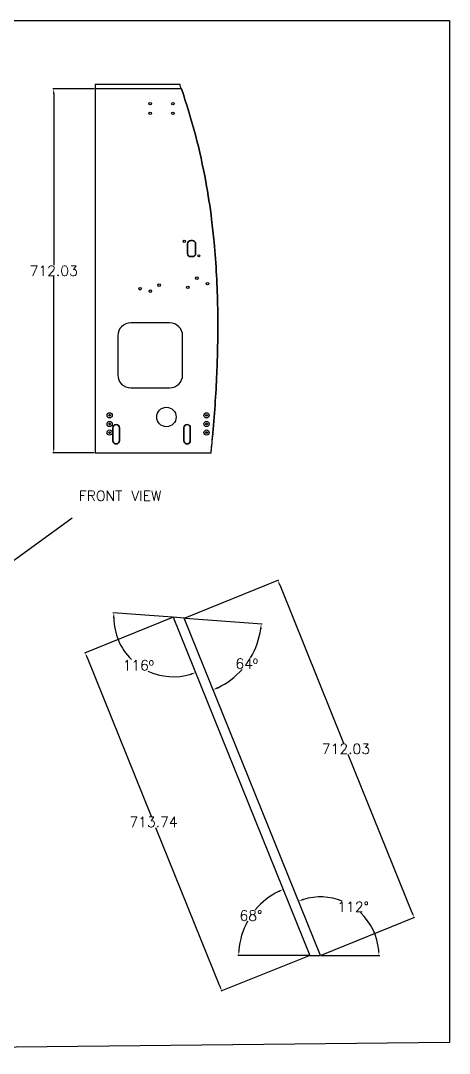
# Model space of a CAD drawing. Header units: millimetres. Extents: x 8001 to 31110, y 282 to 17125.
# Drawn here: x 18905 to 19744, y 2786 to 4807 of the extents above; entities that cross this region are included whole.
import ezdxf

# ---------------------------------------------------------------- set-up
doc = ezdxf.new("R2010")
doc.units = ezdxf.units.MM
doc.styles.get("Standard").update_dxf_attribs({"font": 'txt.shx'})
doc.dimstyles.new('Dim-Standard', dxfattribs={"dimtxt": 3.048, "dimasz": 3.048, "dimexe": 1.778, "dimexo": 1.778, "dimgap": 1.27, "dimtad": 0, "dimtih": 1, "dimtoh": 1, "dimzin": 12, "dimdsep": 46, "dimtxsty": 'Standard', "dimcen": 0, "dimazin": 3, "dimtp": 0.254, "dimtm": 0.254, "dimtfac": 1, "dimtofl": 0, "dimtmove": 0, "dimatfit": 3, "dimfxl": 25.4, "dimtolj": 1, "dimtzin": 12, "dimarcsym": 1})

# ---------------------------------------------------------------- blocks, each defined once
blk = doc.blocks.new('*D16')
at = {"color": 0, "lineweight": -2, "transparency": 16777216}
for p, q in [((19226.7, 3638.8), (19410, 3712.8)), ((19412.1, 3702.9), (19537.1, 3393.3)), ((19671.3, 3061.2), (19546.3, 3370.8)), ((19493.4, 2978.6), (19676.7, 3052.6))]:
    blk.add_line(p, q, dxfattribs=at)
at = {"color": 0, "transparency": 16777216}
for points in [[(19413.6, 3703.5), (19410.5, 3702.3), (19408.3, 3712.2)], [(19672.9, 3061.9), (19669.8, 3060.6), (19675.1, 3052)]]:
    blk.add_solid(points, dxfattribs=at)
at = {"layer": 'Defpoints', "color": 0, "transparency": 16777216}
for p in [(19408.3, 3712.2), (19225, 3638.1), (19491.8, 2977.9)]:
    blk.add_point(p, dxfattribs=at)
at = {"color": 0, "transparency": 16777216, "insert": (19541.7, 3382.1), "char_height": 20, "attachment_point": 5}
blk.add_mtext('\\A1;712.03', dxfattribs=at)
blk = doc.blocks.new('*D17')
at = {"color": 0, "lineweight": -2, "transparency": 16777216}
for p, q in [((19202.2, 3639), (19029.7, 3569.3)), ((19035.1, 3560.7), (19160.5, 3250.4)), ((19295, 2917.5), (19169.6, 3227.8)), ((19469.6, 2977.2), (19297.1, 2907.6))]:
    blk.add_line(p, q, dxfattribs=at)
at = {"color": 0, "transparency": 16777216}
for points in [[(19036.7, 3561.4), (19033.6, 3560.1), (19031.4, 3570)], [(19296.5, 2918.1), (19293.4, 2916.9), (19298.7, 2908.2)]]:
    blk.add_solid(points, dxfattribs=at)
at = {"layer": 'Defpoints', "color": 0, "transparency": 16777216}
for p in [(19203.8, 3639.7), (19471.2, 2977.9), (19298.7, 2908.2)]:
    blk.add_point(p, dxfattribs=at)
at = {"color": 0, "transparency": 16777216, "insert": (19165, 3239.1), "char_height": 20, "attachment_point": 5}
blk.add_mtext('\\A1;713.74', dxfattribs=at)
blk = doc.blocks.new('*D18')
at = {"color": 0, "lineweight": -2, "transparency": 16777216}
blk.add_line((19469.4, 2977.9), (19330.1, 2977.9), dxfattribs=at)
for start, end in [(116.1132, 140.2021), (151.4253, 175.8868)]:
    blk.add_arc((19471.2, 2977.9), 139.3, start, end, dxfattribs=at)
at = {"color": 0, "transparency": 16777216}
for points in [[(19409.2, 3104.5), (19410.6, 3101.5), (19419, 3107.1)], [(19333.9, 2987.8), (19330.6, 2988), (19331.9, 2977.9)]]:
    blk.add_solid(points, dxfattribs=at)
at = {"layer": 'Defpoints', "color": 0, "transparency": 16777216}
for p in [(19203.8, 3639.7), (19373.3, 3077), (19471.2, 2977.9), (19471.2, 2977.9), (19491.8, 2977.9)]:
    blk.add_point(p, dxfattribs=at)
at = {"color": 0, "transparency": 16777216, "insert": (19355.7, 3055.8), "char_height": 20, "attachment_point": 5}
blk.add_mtext('\\A1;68°', dxfattribs=at)
blk = doc.blocks.new('*D19')
at = {"color": 0, "lineweight": -2, "transparency": 16777216}
blk.add_line((19226.8, 3638), (19377.8, 3626.6), dxfattribs=at)
for start, end in [(328.974, 351.9248), (295.7838, 318.3749)]:
    blk.add_arc((19225, 3638.1), 151.5, start, end, dxfattribs=at)
at = {"color": 0, "transparency": 16777216}
for points in [[(19373.3, 3617), (19376.6, 3616.6), (19376, 3626.8)], [(19291.6, 3500.2), (19290.2, 3503.2), (19281.8, 3497.7)]]:
    blk.add_solid(points, dxfattribs=at)
at = {"layer": 'Defpoints', "color": 0, "transparency": 16777216}
for p in [(19203.8, 3639.7), (19225, 3638.1), (19225, 3638.1), (19328.8, 3527.8), (19491.8, 2977.9)]:
    blk.add_point(p, dxfattribs=at)
at = {"color": 0, "transparency": 16777216, "insert": (19347.3, 3548.8), "char_height": 20, "attachment_point": 5}
blk.add_mtext('\\A1;64º', dxfattribs=at)
blk = doc.blocks.new('*D21')
at = {"color": 0, "lineweight": -2, "transparency": 16777216}
blk.add_line((19202.1, 3639.8), (19085.7, 3648.5), dxfattribs=at)
for start, end in [(180.6219, 225.3086), (244.707, 287.0867)]:
    blk.add_arc((19203.8, 3639.7), 116.6, start, end, dxfattribs=at)
at = {"color": 0, "transparency": 16777216}
for points in [[(19085.5, 3638.5), (19088.9, 3638.4), (19087.5, 3648.4)], [(19237.5, 3529.8), (19238.7, 3526.6), (19247.5, 3531.5)]]:
    blk.add_solid(points, dxfattribs=at)
at = {"layer": 'Defpoints', "color": 0, "transparency": 16777216}
for p in [(19203.8, 3639.7), (19203.8, 3639.7), (19225, 3638.1), (19107.7, 3573.7), (19471.2, 2977.9)]:
    blk.add_point(p, dxfattribs=at)
at = {"color": 0, "transparency": 16777216, "insert": (19135, 3545.5), "char_height": 20, "attachment_point": 5}
blk.add_mtext('\\A1;116º', dxfattribs=at)
blk = doc.blocks.new('*D25')
at = {"color": 0, "lineweight": -2, "transparency": 16777216}
blk.add_line((19493.5, 2977.9), (19607.9, 2977.9), dxfattribs=at)
for start, end in [(68.0552, 106.9904), (5.0096, 46.9309)]:
    blk.add_arc((19491.8, 2977.9), 114.4, start, end, dxfattribs=at)
at = {"color": 0, "transparency": 16777216}
for points in [[(19458.9, 3085.8), (19457.8, 3088.9), (19448.9, 3084)], [(19607.4, 2988), (19604.1, 2987.8), (19606.2, 2977.9)]]:
    blk.add_solid(points, dxfattribs=at)
at = {"layer": 'Defpoints', "color": 0, "transparency": 16777216}
for p in [(19225, 3638.1), (19582.7, 3047.3), (19471.2, 2977.9), (19491.8, 2977.9), (19491.8, 2977.9)]:
    blk.add_point(p, dxfattribs=at)
at = {"color": 0, "transparency": 16777216, "insert": (19555.7, 3072.8), "char_height": 20, "attachment_point": 5}
blk.add_mtext('\\A1;112°', dxfattribs=at)
blk = doc.blocks.new('*D28')
at = {"color": 0, "lineweight": -2, "transparency": 16777216}
for p, q in [((19048.8, 4673.7), (18967.9, 4673.7)), ((18969.7, 4663.7), (18969.7, 4328.9)), ((18969.7, 3971.6), (18969.7, 4306.4)), ((19048.8, 3961.6), (18967.9, 3961.6))]:
    blk.add_line(p, q, dxfattribs=at)
at = {"color": 0, "transparency": 16777216}
for points in [[(18968, 4663.7), (18971.3, 4663.7), (18969.7, 4673.7)], [(18968, 3971.6), (18971.3, 3971.6), (18969.7, 3961.6)]]:
    blk.add_solid(points, dxfattribs=at)
at = {"layer": 'Defpoints', "color": 0, "transparency": 16777216}
for p in [(19050.6, 4673.7), (18969.7, 3961.6), (19050.6, 3961.6)]:
    blk.add_point(p, dxfattribs=at)
at = {"color": 0, "transparency": 16777216, "insert": (18969.7, 4317.7), "char_height": 20, "attachment_point": 5}
blk.add_mtext('\\A1;712.03', dxfattribs=at)

msp = doc.modelspace()

# ---------------------------------------------------------------- linework, layer by layer
for p, q in [((19050.579, 4683.086), (19050.579, 3969.343)), ((19050.579, 4683.086), (19216.317, 4683.086)), ((19050.579, 4673.674), (19050.579, 3961.646)), ((19050.579, 3969.343), (19050.579, 3961.646)), ((19050.579, 3961.646), (19277.617, 3961.646)), ((19050.579, 3961.646), (19277.617, 3961.646)), ((19005.563, 3833.244), (18478.424, 3451.46))]:
    msp.add_line(p, q)
at = {"color": 2}
msp.add_line((19219.617, 4673.674), (19050.579, 4673.674), dxfattribs=at)
for points in [[(17744.065, 4807.267), (19744.065, 4807.267), (19744.065, 2807.267), (17744.065, 2786.128)], [(19471.204, 2977.912), (19491.75, 2977.912), (19225.02, 3638.093), (19203.831, 3639.683)]]:
    msp.add_lwpolyline(points, close=True)
for points in [[(19241.063, 4345.371), (19237.888, 4345.371, -0.41421356), (19231.538, 4351.721), (19231.538, 4370.771, -0.41421356), (19237.888, 4377.121), (19241.063, 4377.121, -0.41421356), (19247.413, 4370.771), (19247.413, 4351.721, -0.41421356)], [(19237.888, 4377.121, 0.41421356), (19231.538, 4370.771), (19231.538, 4351.721, 0.41421356), (19237.888, 4345.371), (19241.063, 4345.371, 0.41421356), (19247.413, 4351.721), (19247.413, 4370.771, 0.41421356), (19241.063, 4377.121)], [(19196.629, 4088.646, 0.41421356), (19222.029, 4114.046), (19222.029, 4190.246, 0.41421356), (19196.629, 4215.646), (19120.429, 4215.646, 0.41421356), (19095.029, 4190.246), (19095.029, 4114.046, 0.41421356), (19120.429, 4088.646)], [(19120.429, 4088.646), (19196.629, 4088.646, 0.41421356), (19222.029, 4114.046), (19222.029, 4190.246, 0.41421356), (19196.629, 4215.646), (19120.429, 4215.646, 0.41421356), (19095.029, 4190.246), (19095.029, 4114.046, 0.41421356)], [(19098.204, 4010.597), (19098.204, 3985.197, -1), (19085.504, 3985.197), (19085.504, 4010.597, -1)], [(19085.504, 4010.597), (19085.504, 3985.197, 1), (19098.204, 3985.197), (19098.204, 4010.597, 1)], [(19237.06, 4010.597), (19237.06, 3985.197, -1), (19224.36, 3985.197), (19224.36, 4010.597, -1)], [(19224.36, 4010.597), (19224.36, 3985.197, 1), (19237.06, 3985.197), (19237.06, 4010.597, 1)]]:
    msp.add_lwpolyline(points, format="xyb", close=True)
for centre, radius in [((19158.529, 4644.818), 2.413), ((19158.529, 4644.818), 2.413), ((19202.979, 4644.818), 2.413), ((19202.979, 4644.818), 2.413), ((19158.529, 4625.768), 2.413), ((19158.529, 4625.768), 2.413), ((19202.979, 4625.768), 2.413), ((19202.979, 4625.768), 2.413), ((19225.188, 4375.533), 2.153), ((19225.188, 4375.533), 2.153), ((19253.763, 4346.958), 2.153), ((19253.763, 4346.958), 2.153), ((19249.772, 4303.311), 2.457), ((19249.772, 4303.311), 2.457), ((19138.789, 4282.541), 2.457), ((19138.789, 4282.541), 2.457), ((19175.957, 4289.516), 2.457), ((19175.957, 4289.516), 2.457), ((19232.133, 4285.19), 2.457), ((19232.133, 4285.19), 2.457), ((19270.601, 4292.408), 2.457), ((19270.601, 4292.408), 2.457), ((19158.927, 4277.743), 2.457), ((19158.927, 4277.743), 2.457), ((19190.279, 4031.496), 19.05), ((19190.279, 4031.496), 19.05), ((19079.154, 4034.716), 5.08), ((19079.154, 4017.904), 5.08), ((19079.154, 4034.716), 1.588), ((19268.881, 4034.716), 5.08), ((19268.881, 4017.904), 5.08), ((19268.881, 4034.716), 1.588), ((19079.154, 4001.093), 5.08), ((19079.154, 4017.904), 1.588), ((19079.154, 4001.093), 1.588), ((19268.881, 4001.093), 5.08), ((19268.881, 4017.904), 1.588), ((19268.881, 4001.093), 1.588)]:
    msp.add_circle(centre, radius)
for centre, major_axis, ratio, start_param, end_param in [((19231.444, 4023.599), (30.957, 375.468), 0.13729158, 4.55795958, 4.63947581), ((19231.585, 4023.471), (30.927, 374.906), 0.13709302, 4.57882201, 4.63968026)]:
    msp.add_ellipse(centre, major_axis=major_axis, ratio=ratio, start_param=start_param, end_param=end_param)
for points in [[(19219.617, 4673.674), (19218.531, 4676.811), (19217.431, 4679.948), (19216.317, 4683.086)], [(19277.617, 3961.646), (19277.884, 3964.212), (19278.147, 3966.777), (19278.406, 3969.343)]]:
    msp.add_open_spline(points, degree=3)
for points, knots in [([(19219.617, 4673.674), (19240.411, 4613.622), (19256.088, 4553.724), (19271.856, 4467.836), (19275.651, 4443.141), (19280.653, 4403.341), (19282.279, 4388.479), (19283.678, 4373.617), (19287.739, 4330.499), (19289.92, 4287.16), (19290.94, 4225.465), (19290.977, 4207.005), (19290.616, 4173.427), (19290.292, 4158.291), (19289.55, 4134.347), (19289.226, 4125.505), (19287.14, 4075.966), (19284.346, 4033.848), (19280.599, 3992.008)], [-80.32365279, -80.32365279, -80.32365279, -80.32365279, -61.87406004, -61.87406004, -54.53102722, -54.53102722, -50.20469306, -50.20469306, -50.20469306, -37.65352427, -37.65352427, -32.28515197, -32.28515197, -27.86145822, -27.86145822, -25.26396408, -25.26396408, -13.48718842, -13.48718842, -13.48718842, -13.48718842]), ([(19280.599, 3992.008), (19284.346, 4033.848), (19287.14, 4075.966), (19289.226, 4125.505), (19289.55, 4134.347), (19290.292, 4158.291), (19290.616, 4173.427), (19290.977, 4207.005), (19290.94, 4225.465), (19289.92, 4287.16), (19287.739, 4330.499), (19282.279, 4388.479), (19280.653, 4403.341), (19275.651, 4443.141), (19271.856, 4467.836), (19256.088, 4553.724), (19240.411, 4613.622), (19219.617, 4673.674)], [-81.28734894, -81.28734894, -81.28734894, -81.28734894, -69.51057329, -69.51057329, -66.91307914, -66.91307914, -62.48938539, -62.48938539, -57.1210131, -57.1210131, -44.5698443, -44.5698443, -40.24351014, -40.24351014, -32.90047733, -32.90047733, -14.45088458, -14.45088458, -14.45088458, -14.45088458])]:
    msp.add_open_spline(points, degree=3, knots=knots)

# ---------------------------------------------------------------- texts
at = {"insert": (19018.915, 3887.255), "char_height": 20, "attachment_point": 1}
msp.add_mtext_dynamic_manual_height_columns('FRONT VIEW', width=271.08804, gutter_width=15.24, heights=[0], dxfattribs=at)

# ---------------------------------------------------------------- dimensions: what is measured, and where the dimension line sits
at = {"color": 3}
dim = msp.add_linear_dim(base=(18969.683, 3961.646), p1=(19050.579, 4673.674), p2=(19050.579, 3961.646), angle=90, dimstyle='Dim-Standard', override={"dimtxt": 20, "dimasz": 10}, dxfattribs=at)
dim.commit()
dim.dimension.update_dxf_attribs({"geometry": '*D28', "text_midpoint": (18969.683, 4317.66)})
for p1, p2, distance, picture, middle in [((19491.75, 2977.912), (19225.02, 3638.093), -197.708, '*D16', (19541.697, 3382.066)), ((19203.831, 3639.683), (19471.204, 2977.912), -186.018, '*D17', (19165.045, 3239.114))]:
    dim = msp.add_aligned_dim(p1=p1, p2=p2, distance=distance, dimstyle='Dim-Standard', override={"dimtxt": 20, "dimasz": 10}, dxfattribs=at)
    dim.commit()
    dim.dimension.update_dxf_attribs({"geometry": picture, "text_midpoint": middle})
for base, line1, text, picture, middle in [((19107.666, 3573.659), ((19203.831, 3639.683), (19471.204, 2977.912)), '116º', '*D21', (19135.027, 3545.487)), ((19328.766, 3527.755), ((19491.75, 2977.912), (19225.02, 3638.093)), '64º', '*D19', (19347.32, 3548.76))]:
    dim = msp.add_angular_dim_2l(base=base, line1=line1, line2=((19225.02, 3638.093), (19203.831, 3639.683)), text=text, dimstyle='Dim-Standard', override={"dimtxt": 20, "dimasz": 10}, dxfattribs=at)
    dim.commit()
    dim.dimension.update_dxf_attribs({"geometry": picture, "text_midpoint": middle})
for base, line1, picture, middle in [((19373.26, 3077.003), ((19203.831, 3639.683), (19471.204, 2977.912)), '*D18', (19355.697, 3055.823)), ((19582.719, 3047.296), ((19491.75, 2977.912), (19225.02, 3638.093)), '*D25', (19555.727, 3072.761))]:
    dim = msp.add_angular_dim_2l(base=base, line1=line1, line2=((19471.204, 2977.912), (19491.75, 2977.912)), dimstyle='Dim-Standard', override={"dimtxt": 20, "dimasz": 10}, dxfattribs=at)
    dim.commit()
    dim.dimension.update_dxf_attribs({"geometry": picture, "text_midpoint": middle})

doc.saveas('drawing.dxf')
